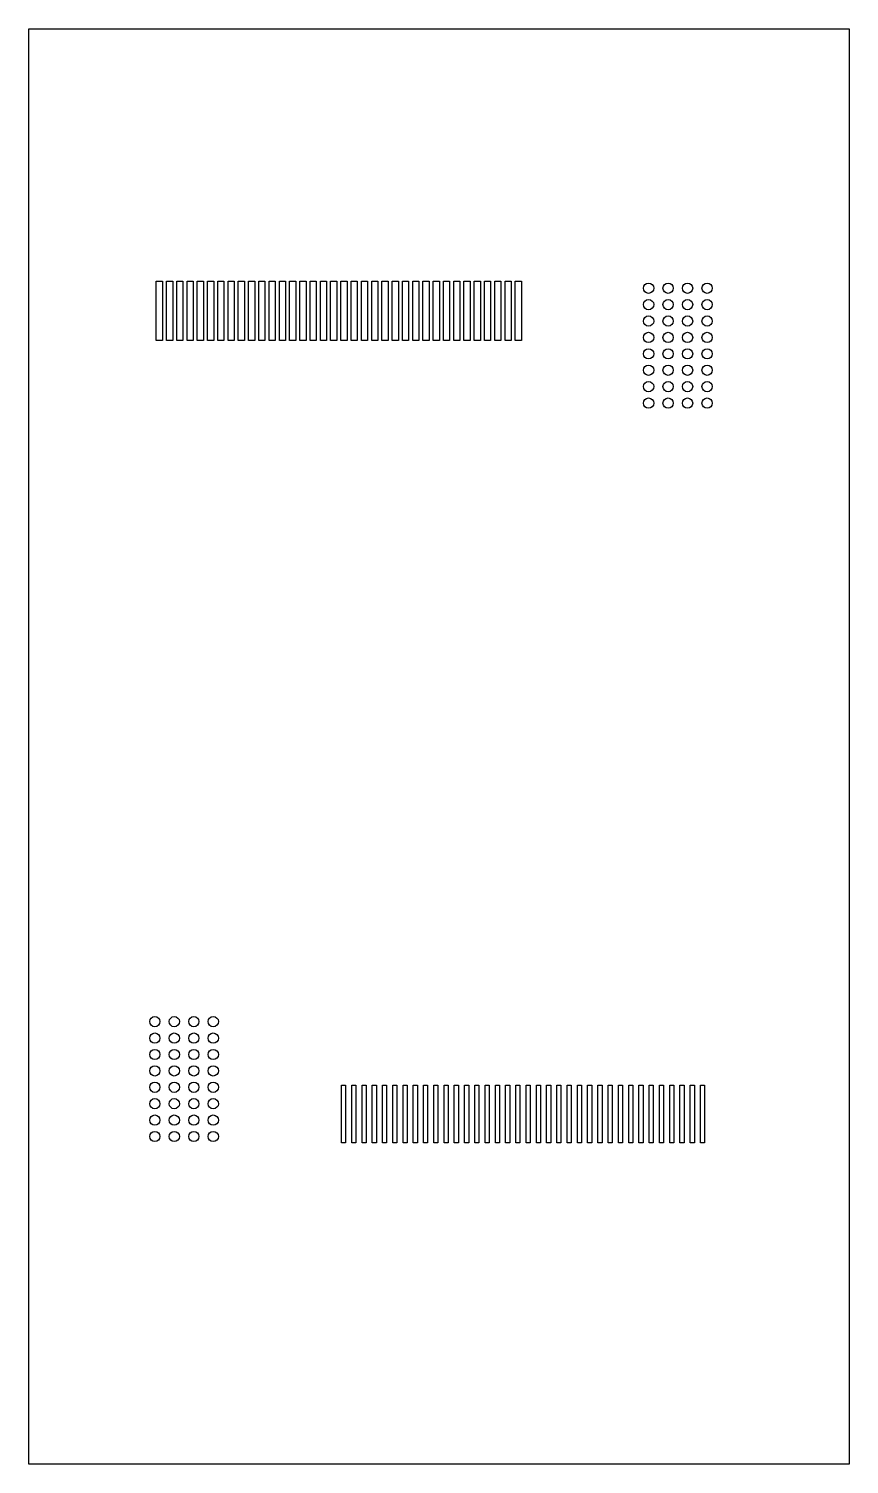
# Model space of a CAD drawing. Header units: inches. Extents: x 25.2 to 65.2, y 25.1 to 95.1.
import ezdxf

# ---------------------------------------------------------------- set-up
doc = ezdxf.new("R2010")
doc.units = ezdxf.units.IN
doc.header["$MEASUREMENT"] = 0
doc.layers.add('Hole', color=1, linetype='Continuous')

msp = doc.modelspace()

# ---------------------------------------------------------------- linework, layer by layer
at = {"layer": 'Hole'}
for p, q in [((25.207, 25.061), (25.207, 95.061)), ((25.207, 95.061), (65.207, 95.061)), ((65.207, 95.061), (65.207, 25.061)), ((31.425, 79.859), (31.425, 82.759)), ((31.425, 82.759), (31.725, 82.759)), ((31.725, 82.759), (31.725, 79.859)), ((31.925, 79.859), (31.925, 82.759)), ((31.925, 82.759), (32.225, 82.759)), ((32.225, 82.759), (32.225, 79.859)), ((32.425, 79.859), (32.425, 82.759)), ((32.425, 82.759), (32.725, 82.759)), ((32.725, 82.759), (32.725, 79.859)), ((32.925, 79.859), (32.925, 82.759)), ((32.925, 82.759), (33.225, 82.759)), ((33.225, 82.759), (33.225, 79.859)), ((33.425, 79.859), (33.425, 82.759)), ((33.425, 82.759), (33.725, 82.759)), ((33.725, 82.759), (33.725, 79.859)), ((33.925, 79.859), (33.925, 82.759)), ((33.925, 82.759), (34.225, 82.759)), ((34.225, 82.759), (34.225, 79.859)), ((34.425, 79.859), (34.425, 82.759)), ((34.425, 82.759), (34.725, 82.759)), ((34.725, 82.759), (34.725, 79.859)), ((34.925, 79.859), (34.925, 82.759)), ((34.925, 82.759), (35.225, 82.759)), ((35.225, 82.759), (35.225, 79.859)), ((35.425, 79.859), (35.425, 82.759)), ((35.425, 82.759), (35.725, 82.759)), ((35.725, 82.759), (35.725, 79.859)), ((35.925, 79.859), (35.925, 82.759)), ((35.925, 82.759), (36.225, 82.759)), ((36.225, 82.759), (36.225, 79.859)), ((36.425, 79.859), (36.425, 82.759)), ((36.425, 82.759), (36.725, 82.759)), ((36.725, 82.759), (36.725, 79.859)), ((36.925, 79.859), (36.925, 82.759)), ((36.925, 82.759), (37.225, 82.759)), ((37.225, 82.759), (37.225, 79.859)), ((37.425, 79.859), (37.425, 82.759)), ((37.425, 82.759), (37.725, 82.759)), ((37.725, 82.759), (37.725, 79.859)), ((37.925, 79.859), (37.925, 82.759)), ((37.925, 82.759), (38.225, 82.759)), ((38.225, 82.759), (38.225, 79.859)), ((38.425, 79.859), (38.425, 82.759)), ((38.425, 82.759), (38.725, 82.759)), ((38.725, 82.759), (38.725, 79.859)), ((38.925, 79.859), (38.925, 82.759)), ((38.925, 82.759), (39.225, 82.759)), ((39.225, 82.759), (39.225, 79.859)), ((39.425, 79.859), (39.425, 82.759)), ((39.425, 82.759), (39.725, 82.759)), ((39.725, 82.759), (39.725, 79.859)), ((39.925, 79.859), (39.925, 82.759)), ((39.925, 82.759), (40.225, 82.759)), ((40.225, 82.759), (40.225, 79.859)), ((40.425, 79.859), (40.425, 82.759)), ((40.425, 82.759), (40.725, 82.759)), ((40.725, 82.759), (40.725, 79.859)), ((40.925, 79.859), (40.925, 82.759)), ((40.925, 82.759), (41.225, 82.759)), ((41.225, 82.759), (41.225, 79.859)), ((41.425, 79.859), (41.425, 82.759)), ((41.425, 82.759), (41.725, 82.759)), ((41.725, 82.759), (41.725, 79.859)), ((41.925, 79.859), (41.925, 82.759)), ((41.925, 82.759), (42.225, 82.759)), ((42.225, 82.759), (42.225, 79.859)), ((42.425, 79.859), (42.425, 82.759)), ((42.425, 82.759), (42.725, 82.759)), ((42.725, 82.759), (42.725, 79.859)), ((42.925, 79.859), (42.925, 82.759)), ((42.925, 82.759), (43.225, 82.759)), ((43.225, 82.759), (43.225, 79.859)), ((43.425, 79.859), (43.425, 82.759)), ((43.425, 82.759), (43.725, 82.759)), ((43.725, 82.759), (43.725, 79.859)), ((43.925, 79.859), (43.925, 82.759)), ((43.925, 82.759), (44.225, 82.759)), ((44.225, 82.759), (44.225, 79.859)), ((44.425, 79.859), (44.425, 82.759)), ((44.425, 82.759), (44.725, 82.759)), ((44.725, 82.759), (44.725, 79.859)), ((44.925, 79.859), (44.925, 82.759)), ((44.925, 82.759), (45.225, 82.759)), ((45.225, 82.759), (45.225, 79.859)), ((45.425, 79.859), (45.425, 82.759)), ((45.425, 82.759), (45.725, 82.759)), ((45.725, 82.759), (45.725, 79.859)), ((45.925, 79.859), (45.925, 82.759)), ((45.925, 82.759), (46.225, 82.759)), ((46.225, 82.759), (46.225, 79.859)), ((46.425, 79.859), (46.425, 82.759)), ((46.425, 82.759), (46.725, 82.759)), ((46.725, 82.759), (46.725, 79.859)), ((46.925, 79.859), (46.925, 82.759)), ((46.925, 82.759), (47.225, 82.759)), ((47.225, 82.759), (47.225, 79.859)), ((47.425, 79.859), (47.425, 82.759)), ((47.425, 82.759), (47.725, 82.759)), ((47.725, 82.759), (47.725, 79.859)), ((47.925, 79.859), (47.925, 82.759)), ((47.925, 82.759), (48.225, 82.759)), ((48.225, 82.759), (48.225, 79.859)), ((48.425, 79.859), (48.425, 82.759)), ((48.425, 82.759), (48.725, 82.759)), ((48.725, 82.759), (48.725, 79.859)), ((48.925, 79.859), (48.925, 82.759)), ((48.925, 82.759), (49.225, 82.759)), ((49.225, 82.759), (49.225, 79.859)), ((31.725, 79.859), (31.425, 79.859)), ((32.225, 79.859), (31.925, 79.859)), ((32.725, 79.859), (32.425, 79.859)), ((33.225, 79.859), (32.925, 79.859)), ((33.725, 79.859), (33.425, 79.859)), ((34.225, 79.859), (33.925, 79.859)), ((34.725, 79.859), (34.425, 79.859)), ((35.225, 79.859), (34.925, 79.859)), ((35.725, 79.859), (35.425, 79.859)), ((36.225, 79.859), (35.925, 79.859)), ((36.725, 79.859), (36.425, 79.859)), ((37.225, 79.859), (36.925, 79.859)), ((37.725, 79.859), (37.425, 79.859)), ((38.225, 79.859), (37.925, 79.859)), ((38.725, 79.859), (38.425, 79.859)), ((39.225, 79.859), (38.925, 79.859)), ((39.725, 79.859), (39.425, 79.859)), ((40.225, 79.859), (39.925, 79.859)), ((40.725, 79.859), (40.425, 79.859)), ((41.225, 79.859), (40.925, 79.859)), ((41.725, 79.859), (41.425, 79.859)), ((42.225, 79.859), (41.925, 79.859)), ((42.725, 79.859), (42.425, 79.859)), ((43.225, 79.859), (42.925, 79.859)), ((43.725, 79.859), (43.425, 79.859)), ((44.225, 79.859), (43.925, 79.859)), ((44.725, 79.859), (44.425, 79.859)), ((45.225, 79.859), (44.925, 79.859)), ((45.725, 79.859), (45.425, 79.859)), ((46.225, 79.859), (45.925, 79.859)), ((46.725, 79.859), (46.425, 79.859)), ((47.225, 79.859), (46.925, 79.859)), ((47.725, 79.859), (47.425, 79.859)), ((48.225, 79.859), (47.925, 79.859)), ((48.725, 79.859), (48.425, 79.859)), ((49.225, 79.859), (48.925, 79.859)), ((40.454, 40.742), (40.454, 43.542)), ((40.454, 43.542), (40.654, 43.542)), ((40.654, 43.542), (40.654, 40.742)), ((40.954, 40.742), (40.954, 43.542)), ((40.954, 43.542), (41.154, 43.542)), ((41.154, 43.542), (41.154, 40.742)), ((41.454, 40.742), (41.454, 43.542)), ((41.454, 43.542), (41.654, 43.542)), ((41.654, 43.542), (41.654, 40.742)), ((41.954, 40.742), (41.954, 43.542)), ((41.954, 43.542), (42.154, 43.542)), ((42.154, 43.542), (42.154, 40.742)), ((42.454, 40.742), (42.454, 43.542)), ((42.454, 43.542), (42.654, 43.542)), ((42.654, 43.542), (42.654, 40.742)), ((42.954, 40.742), (42.954, 43.542)), ((42.954, 43.542), (43.154, 43.542)), ((43.154, 43.542), (43.154, 40.742)), ((43.454, 40.742), (43.454, 43.542)), ((43.454, 43.542), (43.654, 43.542)), ((43.654, 43.542), (43.654, 40.742)), ((43.954, 40.742), (43.954, 43.542)), ((43.954, 43.542), (44.154, 43.542)), ((44.154, 43.542), (44.154, 40.742)), ((44.454, 40.742), (44.454, 43.542)), ((44.454, 43.542), (44.654, 43.542)), ((44.654, 43.542), (44.654, 40.742)), ((44.954, 40.742), (44.954, 43.542)), ((44.954, 43.542), (45.154, 43.542)), ((45.154, 43.542), (45.154, 40.742)), ((45.454, 40.742), (45.454, 43.542)), ((45.454, 43.542), (45.654, 43.542)), ((45.654, 43.542), (45.654, 40.742)), ((45.954, 40.742), (45.954, 43.542)), ((45.954, 43.542), (46.154, 43.542)), ((46.154, 43.542), (46.154, 40.742)), ((46.454, 40.742), (46.454, 43.542)), ((46.454, 43.542), (46.654, 43.542)), ((46.654, 43.542), (46.654, 40.742)), ((46.954, 40.742), (46.954, 43.542)), ((46.954, 43.542), (47.154, 43.542)), ((47.154, 43.542), (47.154, 40.742)), ((47.454, 40.742), (47.454, 43.542)), ((47.454, 43.542), (47.654, 43.542)), ((47.654, 43.542), (47.654, 40.742)), ((47.954, 40.742), (47.954, 43.542)), ((47.954, 43.542), (48.154, 43.542)), ((48.154, 43.542), (48.154, 40.742)), ((48.454, 40.742), (48.454, 43.542)), ((48.454, 43.542), (48.654, 43.542)), ((48.654, 43.542), (48.654, 40.742)), ((48.954, 40.742), (48.954, 43.542)), ((48.954, 43.542), (49.154, 43.542)), ((49.154, 43.542), (49.154, 40.742)), ((49.454, 40.742), (49.454, 43.542)), ((49.454, 43.542), (49.654, 43.542)), ((49.654, 43.542), (49.654, 40.742)), ((49.954, 40.742), (49.954, 43.542)), ((49.954, 43.542), (50.154, 43.542)), ((50.154, 43.542), (50.154, 40.742)), ((50.454, 40.742), (50.454, 43.542)), ((50.454, 43.542), (50.654, 43.542)), ((50.654, 43.542), (50.654, 40.742)), ((50.954, 40.742), (50.954, 43.542)), ((50.954, 43.542), (51.154, 43.542)), ((51.154, 43.542), (51.154, 40.742)), ((51.454, 40.742), (51.454, 43.542)), ((51.454, 43.542), (51.654, 43.542)), ((51.654, 43.542), (51.654, 40.742)), ((51.954, 40.742), (51.954, 43.542)), ((51.954, 43.542), (52.154, 43.542)), ((52.154, 43.542), (52.154, 40.742)), ((52.454, 40.742), (52.454, 43.542)), ((52.454, 43.542), (52.654, 43.542)), ((52.654, 43.542), (52.654, 40.742)), ((52.954, 40.742), (52.954, 43.542)), ((52.954, 43.542), (53.154, 43.542)), ((53.154, 43.542), (53.154, 40.742)), ((53.454, 40.742), (53.454, 43.542)), ((53.454, 43.542), (53.654, 43.542)), ((53.654, 43.542), (53.654, 40.742)), ((53.954, 40.742), (53.954, 43.542)), ((53.954, 43.542), (54.154, 43.542)), ((54.154, 43.542), (54.154, 40.742)), ((54.454, 40.742), (54.454, 43.542)), ((54.454, 43.542), (54.654, 43.542)), ((54.654, 43.542), (54.654, 40.742)), ((54.954, 40.742), (54.954, 43.542)), ((54.954, 43.542), (55.154, 43.542)), ((55.154, 43.542), (55.154, 40.742)), ((55.454, 40.742), (55.454, 43.542)), ((55.454, 43.542), (55.654, 43.542)), ((55.654, 43.542), (55.654, 40.742)), ((55.954, 40.742), (55.954, 43.542)), ((55.954, 43.542), (56.154, 43.542)), ((56.154, 43.542), (56.154, 40.742)), ((56.454, 40.742), (56.454, 43.542)), ((56.454, 43.542), (56.654, 43.542)), ((56.654, 43.542), (56.654, 40.742)), ((56.954, 40.742), (56.954, 43.542)), ((56.954, 43.542), (57.154, 43.542)), ((57.154, 43.542), (57.154, 40.742)), ((57.454, 40.742), (57.454, 43.542)), ((57.454, 43.542), (57.654, 43.542)), ((57.654, 43.542), (57.654, 40.742)), ((57.954, 40.742), (57.954, 43.542)), ((57.954, 43.542), (58.154, 43.542)), ((58.154, 43.542), (58.154, 40.742)), ((40.654, 40.742), (40.454, 40.742)), ((41.154, 40.742), (40.954, 40.742)), ((41.654, 40.742), (41.454, 40.742)), ((42.154, 40.742), (41.954, 40.742)), ((42.654, 40.742), (42.454, 40.742)), ((43.154, 40.742), (42.954, 40.742)), ((43.654, 40.742), (43.454, 40.742)), ((44.154, 40.742), (43.954, 40.742)), ((44.654, 40.742), (44.454, 40.742)), ((45.154, 40.742), (44.954, 40.742)), ((45.654, 40.742), (45.454, 40.742)), ((46.154, 40.742), (45.954, 40.742)), ((46.654, 40.742), (46.454, 40.742)), ((47.154, 40.742), (46.954, 40.742)), ((47.654, 40.742), (47.454, 40.742)), ((48.154, 40.742), (47.954, 40.742)), ((48.654, 40.742), (48.454, 40.742)), ((49.154, 40.742), (48.954, 40.742)), ((49.654, 40.742), (49.454, 40.742)), ((50.154, 40.742), (49.954, 40.742)), ((50.654, 40.742), (50.454, 40.742)), ((51.154, 40.742), (50.954, 40.742)), ((51.654, 40.742), (51.454, 40.742)), ((52.154, 40.742), (51.954, 40.742)), ((52.654, 40.742), (52.454, 40.742)), ((53.154, 40.742), (52.954, 40.742)), ((53.654, 40.742), (53.454, 40.742)), ((54.154, 40.742), (53.954, 40.742)), ((54.654, 40.742), (54.454, 40.742)), ((55.154, 40.742), (54.954, 40.742)), ((55.654, 40.742), (55.454, 40.742)), ((56.154, 40.742), (55.954, 40.742)), ((56.654, 40.742), (56.454, 40.742)), ((57.154, 40.742), (56.954, 40.742)), ((57.654, 40.742), (57.454, 40.742)), ((58.154, 40.742), (57.954, 40.742)), ((65.207, 25.061), (25.207, 25.061))]:
    msp.add_line(p, q, dxfattribs=at)
for centre in [(55.425, 82.407), (56.375, 82.407), (57.325, 82.407), (58.275, 82.407), (55.425, 81.607), (56.375, 81.607), (57.325, 81.607), (58.275, 81.607), (55.425, 80.807), (56.375, 80.807), (57.325, 80.807), (58.275, 80.807), (55.425, 80.007), (56.375, 80.007), (57.325, 80.007), (58.275, 80.007), (55.425, 79.207), (56.375, 79.207), (57.325, 79.207), (58.275, 79.207), (55.425, 78.407), (56.375, 78.407), (57.325, 78.407), (58.275, 78.407), (55.425, 77.607), (56.375, 77.607), (57.325, 77.607), (58.275, 77.607), (55.425, 76.807), (56.375, 76.807), (57.325, 76.807), (58.275, 76.807), (31.354, 46.644), (32.304, 46.644), (33.254, 46.644), (34.204, 46.644), (31.354, 45.844), (32.304, 45.844), (33.254, 45.844), (34.204, 45.844), (31.354, 45.044), (32.304, 45.044), (33.254, 45.044), (34.204, 45.044), (31.354, 44.244), (32.304, 44.244), (33.254, 44.244), (34.204, 44.244), (31.354, 43.444), (32.304, 43.444), (33.254, 43.444), (34.204, 43.444), (31.354, 42.644), (32.304, 42.644), (33.254, 42.644), (34.204, 42.644), (31.354, 41.844), (32.304, 41.844), (33.254, 41.844), (34.204, 41.844), (31.354, 41.044), (32.304, 41.044), (33.254, 41.044), (34.204, 41.044)]:
    msp.add_circle(centre, 0.25, dxfattribs=at)

doc.saveas('drawing.dxf')
